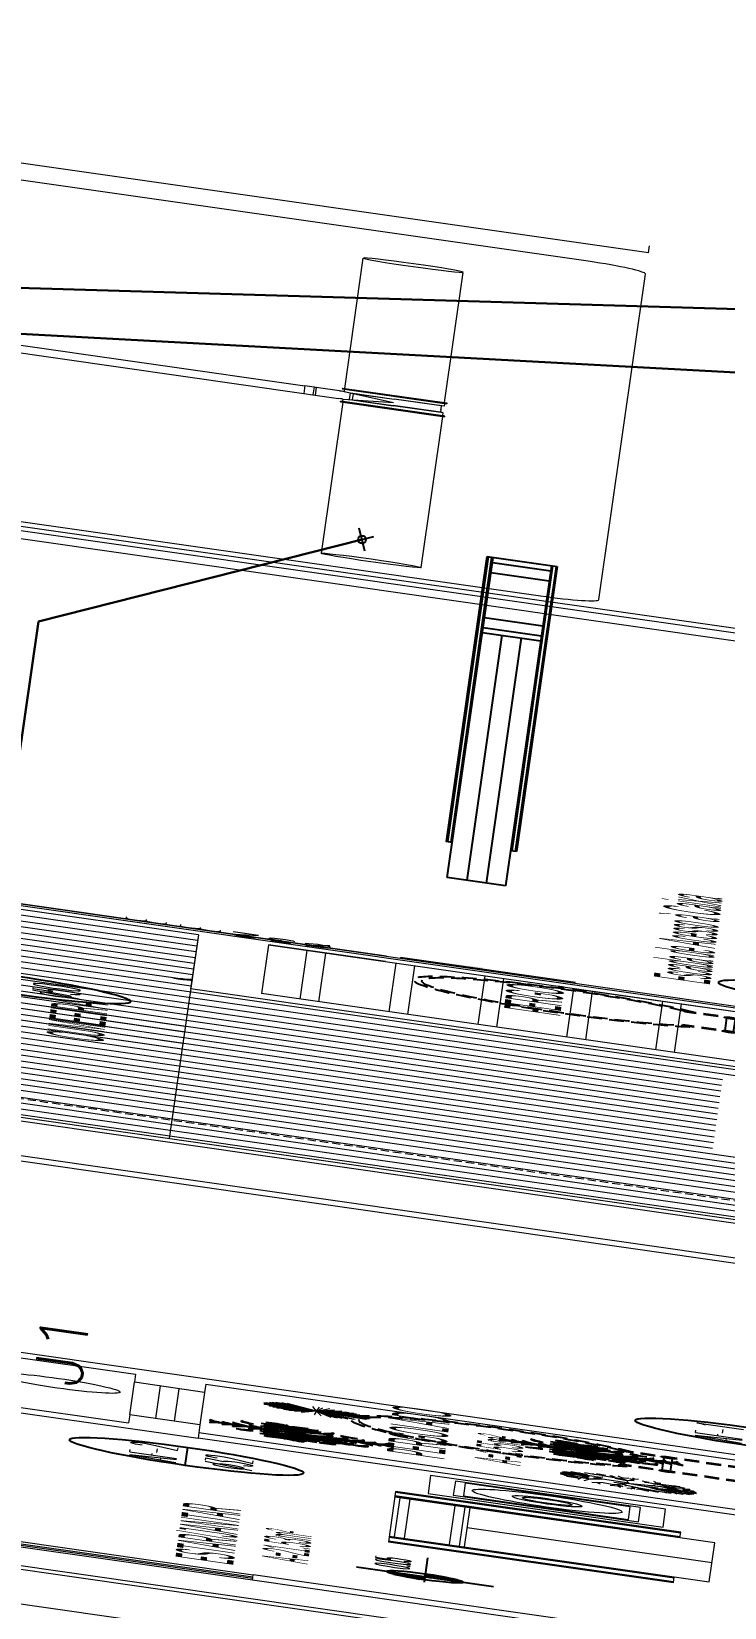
# Model space of a CAD drawing. Header units: millimetres. Extents: x -361192058 to 101130107379, y -14071650034 to 19218552450.
# Drawn here: x -125836.9 to -125749.8, y 39366.4 to 39564.4 of the extents above; entities that cross this region are included whole.
import ezdxf
from ezdxf.enums import TextEntityAlignment as Align

# ---------------------------------------------------------------- set-up
doc = ezdxf.new("R2010")
doc.units = ezdxf.units.MM
doc.header["$LTSCALE"] = 0.5
doc.linetypes.add('HIDDEN', pattern=[0.375, 0.25, -0.125])
doc.linetypes.add('HIDDEN2', pattern=[0.1875, 0.125, -0.0625])
for name, color, linetype in [('02', 2, 'Continuous'), ('08', 8, 'Continuous'), ('3', 3, 'Continuous'), ('APBAN', 4, 'Continuous'), ('CONEXAO_AG_FRIA', 3, 'Continuous'), ('CONEXAO_ESGOTO', 7, 'Continuous'), ('DETALHE_CONEXAO_EG', 3, 'Continuous'), ('DIVERSOS', 4, 'Continuous'), ('ESQUADRIA', 3, 'Continuous'), ('ESQUADRIAS', 3, 'Continuous'), ('FMPLANT', 3, 'Continuous'), ('HATCH', 8, 'Continuous'), ('MOBIL-I', 251, 'Continuous'), ('parede', 2, 'Continuous'), ('PISO', 8, 'Continuous'), ('projeção 02', 7, 'HIDDEN2'), ('texto pequeno', 3, 'Continuous'), ('TEXTO2', 3, 'Continuous'), ('tubulação esg', 4, 'Continuous'), ('TUBULAÇÃO_HIDRÁULICA', 5, 'Continuous'), ('TXT_0', 7, 'Continuous')]:
    doc.layers.add(name, color=color, linetype=linetype)
doc.styles.add('ADITIVOCAD', font='ROMANS.shx')
doc.styles.add('R80', font='simplex.shx', dxfattribs={"height": 0.2})
doc.styles.add('ROMANS', font='romans', dxfattribs={"height": 0.1})
doc.styles.add('SANSSERIF', font='sas_____.pfb', dxfattribs={"height": 1})
doc.styles.get("Standard").update_dxf_attribs({"font": 'txt.shx', "height": 0.12})
doc.dimstyles.new('COTAS', dxfattribs={"dimtxt": 0.08, "dimasz": 0.06, "dimexe": 0.18, "dimexo": 0.0625, "dimgap": 0.05, "dimtad": 1, "dimdec": 4, "dimzin": 4, "dimdsep": 46, "dimtxsty": 'R80', "dimblk1": 'DOT', "dimblk2": 'DOT', "dimsah": 1, "dimcen": 0.09, "dimse1": 1, "dimse2": 1, "dimclrt": 150, "dimadec": 0, "dimazin": 0, "dimtfac": 1, "dimtdec": 4, "dimtmove": 2, "dimatfit": 3, "dimldrblk": 'DOT', "dimfxl": 0, "dimtolj": 1, "dimtzin": 0, "dimarcsym": 0})

# ---------------------------------------------------------------- blocks, each defined once
blk = doc.blocks.new('_Dot')
at = {"color": 0, "lineweight": -2}
blk.add_line((-0.5, 0), (-1, 0), dxfattribs=at)
at = {"color": 0, "const_width": 0.5}
blk.add_lwpolyline([(-0.25, 0, 1), (0.25, 0, 1)], format="xyb", close=True, dxfattribs=at)
blk = doc.blocks.new('DOT')
for p, q in [((0, -1.5), (0, 1.5)), ((1.5, 0), (-1.5, 0))]:
    blk.add_line(p, q)
blk.add_circle((0, 0), 0.5)
blk = doc.blocks.new('s1')
for p, q in [((0.7674, 1.4896), (0.7674, 2.0988)), ((0.7674, 2.0988), (2.7072, 2.0988)), ((0.9277, 1.4148), (0.9277, 2.0988)), ((2.5469, 2.0988), (2.5469, 1.4148)), ((2.7072, 2.0988), (2.7072, 1.4896)), ((0.9277, 1.9385), (2.5469, 1.9385)), ((1.4675, 1.9385), (1.4675, 1.4148)), ((2.0072, 1.9385), (2.0072, 1.4148)), ((0.9277, 1.4896), (0.7674, 1.4896)), ((2.7072, 1.4896), (2.5469, 1.4896)), ((2.5469, 1.4148), (0.9277, 1.4148))]:
    blk.add_line(p, q)
at = {"layer": 'PISO'}
for p, q in [((0.7781, 1.4896), (0.7781, 2.0988)), ((0.7995, 1.4896), (0.7995, 2.0988)), ((0.8957, 1.4896), (0.8957, 2.0988)), ((0.9171, 1.4896), (0.9171, 2.0988)), ((0.9277, 2.0881), (2.5469, 2.0881)), ((2.5576, 2.0988), (2.5576, 1.4896)), ((2.579, 2.0988), (2.579, 1.4896)), ((2.6752, 2.0988), (2.6752, 1.4896)), ((2.6965, 2.0988), (2.6965, 1.4896)), ((0.9277, 2.0667), (2.5469, 2.0667)), ((0.9277, 1.9705), (2.5469, 1.9705)), ((0.9277, 1.9492), (2.5469, 1.9492))]:
    blk.add_line(p, q, dxfattribs=at)
blk = doc.blocks.new('A1194DB', base_point=(2.905, 11.0463))
for p in [(2.905, 11.5463), (2.4126, 11.1332), (3.3974, 11.1332), (2.9918, 10.5539)]:
    blk.add_line(p, (2.905, 11.0463))
for centre, radius, start, end in [((2.8119, 11.432), 0.1154, 36.28997, 99.62433), ((2.7184, 11.2969), 0.2598, 44.07628, 73.37936), ((2.998, 11.432), 0.1154, 80.37567, 143.71003), ((3.0916, 11.2969), 0.2598, 106.62064, 135.92372), ((2.7604, 11.2616), 0.1598, 25.24891, 95.39371), ((2.6762, 11.1619), 0.2679, 31.37119, 75.03657), ((2.8119, 11.3638), 0.1154, 36.28997, 99.62433), ((2.7184, 11.2287), 0.2598, 44.07628, 73.37936), ((2.998, 11.3638), 0.1154, 80.37567, 143.71003), ((3.0916, 11.2287), 0.2598, 106.62064, 135.92372), ((3.0495, 11.2616), 0.1598, 84.60629, 154.75109), ((3.1337, 11.1619), 0.2679, 104.96343, 148.62881), ((2.695, 11.3621), 0.0575, 139.742, 258.74753), ((2.7729, 11.4076), 0.1251, 184.61802, 228.21064), ((2.7604, 11.1707), 0.1598, 25.24891, 95.39371), ((2.6762, 11.0709), 0.2679, 31.37119, 75.03657), ((3.0495, 11.1707), 0.1598, 84.60629, 154.75109), ((3.1337, 11.0709), 0.2679, 104.96343, 148.62881), ((3.2361, 11.2628), 0.1154, 80.37567, 143.71003), ((3.3297, 11.1277), 0.2598, 106.62064, 135.92372), ((2.5413, 11.2049), 0.1154, 160.37567, 223.71003), ((2.6906, 11.2736), 0.2598, 186.62064, 215.92372), ((2.7181, 11.2261), 0.1598, 164.60629, 234.75109), ((2.8309, 11.2917), 0.2679, 184.96343, 228.62881), ((2.8076, 11.2103), 0.1598, 164.60629, 234.75109), ((2.9205, 11.2759), 0.2679, 184.96343, 228.62881), ((2.7506, 11.0931), 0.1558, 3.42594, 103.63458), ((2.6859, 11.0105), 0.2357, 21.66646, 83.18779), ((2.8857, 11.2065), 0.1558, 156.36542, 256.57406), ((2.9783, 11.2559), 0.2357, 176.81221, 238.33354), ((3.0593, 11.0931), 0.1558, 76.36542, 176.57406), ((3.124, 11.0105), 0.2357, 96.81221, 158.33354), ((2.8316, 11.2559), 0.2357, 301.66646, 3.18779), ((2.9242, 11.2065), 0.1558, 283.42594, 23.63458), ((2.8895, 11.2759), 0.2679, 311.37119, 355.03657), ((3.0023, 11.2103), 0.1598, 305.24891, 15.39371), ((2.979, 11.2917), 0.2679, 311.37119, 355.03657), ((3.0919, 11.2261), 0.1598, 305.24891, 15.39371), ((3.1193, 11.2736), 0.2598, 324.07628, 353.37936), ((3.2686, 11.2049), 0.1154, 316.28997, 19.62433), ((2.6085, 11.1931), 0.1154, 160.37567, 223.71003), ((2.7578, 11.2618), 0.2598, 186.62064, 215.92372), ((3.0521, 11.2618), 0.2598, 324.07628, 353.37936), ((3.2015, 11.1931), 0.1154, 316.28997, 19.62433), ((2.509, 11.0217), 0.1154, 116.28997, 179.62433), ((2.6258, 10.9061), 0.2598, 124.07628, 153.37936), ((2.5762, 11.0099), 0.1154, 116.28997, 179.62433), ((2.693, 10.8942), 0.2598, 124.07628, 153.37936), ((2.6679, 10.9413), 0.1598, 105.24891, 175.39371), ((2.7514, 10.8411), 0.2679, 111.37119, 155.03657), ((2.7574, 10.9256), 0.1598, 105.24891, 175.39371), ((2.841, 10.8253), 0.2679, 111.37119, 155.03657), ((2.8087, 11.0276), 0.0563, 114.22575, 255.12788), ((2.8535, 11.0404), 0.078, 150.43977, 228.66943), ((2.9689, 10.8253), 0.2679, 24.96343, 68.62881), ((3.0525, 10.9256), 0.1598, 4.60629, 74.75109), ((3.0585, 10.8411), 0.2679, 24.96343, 68.62881), ((3.1421, 10.9413), 0.1598, 4.60629, 74.75109), ((3.1169, 10.8942), 0.2598, 26.62064, 55.92372), ((3.2338, 11.0099), 0.1154, 0.37567, 63.71003), ((3.1373, 10.5587), 0.5402, 115.47721, 156.6585), ((2.7588, 10.9805), 0.0869, 144.98654, 244.40339), ((2.8321, 10.9024), 0.1558, 83.42594, 183.63458), ((2.9022, 10.8244), 0.2357, 101.66646, 163.18779), ((2.9354, 11.0633), 0.25, 187.57587, 215.89417), ((2.683, 11.0436), 0.2357, 286.81221, 348.33354), ((2.7611, 10.9735), 0.1558, 266.36542, 6.57406), ((3.0651, 11.0271), 0.1558, 193.42594, 293.63458), ((3.1145, 11.1197), 0.2357, 211.66646, 273.18779), ((2.9077, 10.8244), 0.2357, 16.81221, 78.33354), ((2.9778, 10.9024), 0.1558, 356.36542, 96.57406), ((2.5634, 10.9046), 0.0575, 139.742, 258.74753), ((2.6413, 10.9501), 0.1251, 184.61802, 228.21064), ((2.6825, 10.8858), 0.0575, 139.742, 258.74753), ((2.7604, 10.9313), 0.1251, 184.61802, 228.21064), ((2.791, 10.8669), 0.0766, 138.87442, 278.97626), ((2.8575, 10.9036), 0.125, 173.75364, 244.09705), ((2.916, 10.9339), 0.1295, 161.44767, 239.36723), ((3.2224, 11.0216), 0.4224, 185.40074, 208.13904), ((3.3391, 11.1328), 0.2598, 234.07628, 263.37936), ((3.2704, 10.9835), 0.1154, 226.28997, 289.62433), ((2.7249, 10.8131), 0.057, 167.05775, 302.85325), ((2.7577, 10.8453), 0.08, 185.18449, 268.65396), ((2.6839, 10.9824), 0.2679, 294.96343, 338.62881), ((2.7842, 10.8988), 0.1598, 274.60629, 344.75109), ((3.1345, 11.0618), 0.2679, 221.37119, 265.03657), ((3.0689, 10.949), 0.1598, 215.24891, 285.39371), ((3.2089, 10.7748), 0.0575, 101.25247, 220.258), ((3.2868, 10.7293), 0.1251, 131.78936, 175.38198), ((2.7249, 10.7316), 0.057, 167.05775, 302.85325), ((2.7577, 10.7638), 0.08, 185.18449, 268.65396), ((2.6997, 10.8928), 0.2679, 294.96343, 338.62881), ((2.8, 10.8092), 0.1598, 274.60629, 344.75109), ((3.1503, 10.9723), 0.2679, 221.37119, 265.03657), ((3.0847, 10.8594), 0.1598, 215.24891, 285.39371), ((2.7529, 10.8344), 0.2598, 296.62064, 325.92372), ((2.8685, 10.7175), 0.1154, 270.37567, 333.71003), ((3.1204, 10.8992), 0.2598, 234.07628, 263.37936), ((3.0517, 10.7498), 0.1154, 226.28997, 289.62433), ((2.7647, 10.7672), 0.2598, 296.62064, 325.92372), ((2.8803, 10.6504), 0.1154, 270.37567, 333.71003), ((3.1323, 10.832), 0.2598, 234.07628, 263.37936), ((3.0635, 10.6827), 0.1154, 226.28997, 289.62433)]:
    blk.add_arc(centre, radius, start, end)
blk = doc.blocks.new('Adc_nivelpl')
h = blk.add_hatch()
h.set_pattern_fill('_U', color=256, scale=0.005, angle=45, style=0, double=1)
h.set_pattern_definition([(45, (-5.8772514, -3.5161936), (-0.003535534, 0.003535534), []), (135, (-5.8772514, -3.5161936), (-0.003535534, -0.003535534), [])])
h.paths.add_polyline_path([(0.1954, -0.0865, 0.414214), (0.0865, -0.1954), (0.1954, -0.1954)])
h.paths.add_polyline_path([(0.1954, -0.1954), (0.1954, -0.3043, 0.414214), (0.3043, -0.1954)])
for p, q in [((0.1954, 0), (0.1954, -0.3908)), ((0.8958, -0.1954), (0, -0.1954))]:
    blk.add_line(p, q)
blk.add_circle((0.1954, -0.1954), 0.1089)
at = {"flags": 8}
blk.add_attdef('NIVEL', (0.3642, -0.1501), '', height=0.1, dxfattribs=at)
blk = doc.blocks.new('ESCADA')
at = {"layer": '08', "linetype": 'HIDDEN'}
for p, q in [((-0.22, 0.91), (-0.22, 0.6222)), ((-0.2, 0.91), (-0.2, 0.6222)), ((0.2, 0.91), (0.2, 0.6222)), ((0.22, 0.91), (0.22, 0.6222)), ((-0.2, 0.7422), (0.2, 0.7422)), ((-0.2, 0.7222), (0.2, 0.7222)), ((-0.22, 0.6222), (-0.2, 0.6222)), ((0.2, 0.6222), (0.22, 0.6222))]:
    blk.add_line(p, q, dxfattribs=at)
for points in [[(-0.21, 0.7222, 1), (-0.21, 0.7422, 1)], [(0.21, 0.7222, -1), (0.21, 0.7422, -1)]]:
    blk.add_lwpolyline(points, format="xyb", close=True, dxfattribs=at)
for centre in [(-0.21, 0.7322), (0.21, 0.7322)]:
    blk.add_circle(centre, 0.0175, dxfattribs=at)
for radius, start, end in [(0.37, 126.4837, 53.5163), (0.35, 128.9448, 51.0552)]:
    blk.add_arc((0, 0.35), radius, start, end, dxfattribs=at)
blk = doc.blocks.new('Adh_Afn')
blk.add_line((-0.25, 0), (0.25, 0))
blk.add_circle((0, 0), 0.25)
at = {"flags": 8}
for tag, p in [('$AF', (0, 0.0703)), ('$DIAM', (0, -0.0909))]:
    blk.add_attdef(tag, text='', height=0.1, dxfattribs=at).set_placement(p, align=Align.MIDDLE)
blk = doc.blocks.new('APROVADO QUADRA 21.2 MBVII')
at = {"color": 8, "lineweight": 18}
blk.add_line((3989.4501, 2269.6062), (3989.4461, 2269.6002), dxfattribs=at)
at = {"layer": '02', "color": 8, "lineweight": 18}
for p, q in [((3990.4773, 2273.1595), (3990.4773, 2270.8095)), ((4002.6691, 2270.8095), (4001.1691, 2270.8095)), ((4002.8191, 2270.6595), (4002.8191, 2270.8095))]:
    blk.add_line(p, q, dxfattribs=at)
at = {"layer": 'CONEXAO_ESGOTO', "lineweight": 18}
blk.add_line((4002.8416, 2270.0052), (4002.8416, 2270.3795), dxfattribs=at)
blk.add_solid([(4002.8416, 2270.3795), (4002.804, 2270.2034), (4002.8791, 2270.2034)], dxfattribs=at)
at = {"layer": 'DETALHE_CONEXAO_EG', "lineweight": 18}
for centre, radius, start, end in [((4001.4204, 2270.8331), 0.025, 122.8464, 302.8424), ((4001.4319, 2270.8256), 0.0137, 146.8705, 278.8182)]:
    blk.add_arc(centre, radius, start, end, dxfattribs=at)
at = {"layer": 'DIVERSOS', "color": 8, "lineweight": 18}
for p, q in [((3995.8191, 2256.0095), (3995.8191, 2278.6095)), ((3995.9691, 2256.5095), (3995.9691, 2278.6095)), ((3985.3273, 2270.5032), (3985.3273, 2272.5032)), ((3985.4773, 2272.5032), (3985.4773, 2270.5032)), ((4002.6691, 2270.8095), (4002.6691, 2271.6095)), ((4002.8191, 2270.4095), (4002.8191, 2271.5595)), ((3989.3523, 2270.8095), (3990.2523, 2270.8095)), ((3990.2523, 2270.6595), (3989.3523, 2270.6595)), ((4002.6691, 2270.4095), (4002.6691, 2270.6595)), ((4001.3191, 2270.577), (4002.6691, 2270.577)), ((4001.3191, 2270.537), (4002.6691, 2270.537)), ((4001.3191, 2270.387), (4002.6691, 2270.387)), ((4001.3191, 2270.347), (4002.6691, 2270.347)), ((4001.3191, 2270.197), (4002.6691, 2270.197)), ((4001.3191, 2270.157), (4002.6691, 2270.157)), ((4001.3191, 2270.007), (4002.6691, 2270.007)), ((4001.3191, 2269.967), (4002.6691, 2269.967)), ((4001.3191, 2269.817), (4002.6691, 2269.817)), ((4001.3191, 2269.777), (4002.6691, 2269.777))]:
    blk.add_line(p, q, dxfattribs=at)
at = {"layer": 'ESQUADRIA', "color": 8, "lineweight": 18}
for p, q in [((3985.3823, 2272.5032), (3985.3823, 2270.5032)), ((3985.4223, 2272.5032), (3985.4223, 2270.5032)), ((3990.2523, 2270.7545), (3989.3523, 2270.7545)), ((3990.2523, 2270.7145), (3989.3523, 2270.7145))]:
    blk.add_line(p, q, dxfattribs=at)
at = {"layer": 'ESQUADRIAS', "color": 8, "lineweight": 18}
for p, q in [((4002.8191, 2278.6095), (4002.8191, 2263.6095)), ((3997.0191, 2272.6595), (3997.0191, 2266.3595)), ((4002.6691, 2270.8095), (3997.0191, 2270.8095)), ((4001.1691, 2269.3595), (4001.1691, 2270.8095)), ((4002.6691, 2270.6595), (4001.3191, 2270.6595)), ((4001.3191, 2269.5095), (4001.3191, 2270.6595)), ((4002.6691, 2270.6595), (4002.4441, 2270.6595)), ((4002.6691, 2270.6595), (4002.6691, 2268.0095)), ((4002.6691, 2270.0095), (4002.6691, 2268.1595)), ((4002.6691, 2270.0095), (4002.6691, 2268.1595))]:
    blk.add_line(p, q, dxfattribs=at)
at = {"layer": 'FMPLANT', "color": 8, "lineweight": 18}
for p, q in [((3990.1799, 2270.4196), (3990.1051, 2270.5033)), ((3990.1799, 2270.4196), (3990.1176, 2270.5122)), ((3990.1799, 2270.4196), (3990.1284, 2270.5193)), ((3990.1799, 2270.4196), (3990.1359, 2270.5212)), ((3990.1799, 2270.4196), (3990.155, 2270.5302)), ((3990.1799, 2270.4196), (3990.165, 2270.5322)), ((3990.1725, 2270.4755), (3990.175, 2270.5311)), ((3990.1799, 2270.4196), (3990.1833, 2270.5322)), ((3990.1799, 2270.4196), (3990.1958, 2270.5322)), ((3990.1799, 2270.4196), (3990.2099, 2270.5272)), ((3990.1799, 2270.4196), (3990.2281, 2270.5202)), ((3990.1799, 2270.4196), (3990.2389, 2270.5152)), ((3990.1799, 2270.4196), (3990.2489, 2270.5073)), ((3990.227, 2270.4607), (3990.2556, 2270.5073)), ((3990.1799, 2270.4196), (3990.0844, 2270.4773)), ((3990.0951, 2270.4708), (3990.0918, 2270.4833)), ((3990.1799, 2270.4196), (3990.0935, 2270.4893)), ((3990.1799, 2270.4196), (3990.2655, 2270.4943)), ((3990.1799, 2270.4196), (3990.2747, 2270.4833)), ((3990.1799, 2270.4196), (3990.0753, 2270.4514)), ((3990.0753, 2270.4514), (3990.0753, 2270.4514)), ((3990.1799, 2270.4196), (3990.0778, 2270.4654)), ((3990.1799, 2270.4196), (3990.0687, 2270.4234)), ((3990.1799, 2270.4196), (3990.0687, 2270.4086)), ((3990.1799, 2270.4196), (3990.0728, 2270.3876)), ((3990.1799, 2270.4196), (3990.0778, 2270.3737)), ((3990.1799, 2270.4196), (3990.0828, 2270.3647)), ((3990.1799, 2270.4196), (3990.0935, 2270.3517)), ((3990.1799, 2270.4196), (3990.101, 2270.3388)), ((3990.1799, 2270.4196), (3990.1076, 2270.3358)), ((3990.1799, 2270.4196), (3990.1467, 2270.3138)), ((3990.1799, 2270.4196), (3990.1625, 2270.3128)), ((3990.1799, 2270.4196), (3990.1717, 2270.3068)), ((3990.1799, 2270.4196), (3990.1775, 2270.3079)), ((3990.1799, 2270.4196), (3990.293, 2270.4285)), ((3990.1799, 2270.4196), (3990.2921, 2270.4145)), ((3990.1799, 2270.4196), (3990.2905, 2270.4075)), ((3990.1799, 2270.4196), (3990.2855, 2270.3826)), ((3990.1799, 2270.4196), (3990.2813, 2270.3666)), ((3990.1799, 2270.4196), (3990.273, 2270.3547)), ((3990.1799, 2270.4196), (3990.195, 2270.3049)), ((3990.1799, 2270.4196), (3990.1841, 2270.3098)), ((3990.1799, 2270.4196), (3990.2314, 2270.3198)), ((3990.1799, 2270.4196), (3990.2456, 2270.3278)), ((3990.1799, 2270.4196), (3990.2614, 2270.3347)), ((3990.1799, 2270.4196), (3990.2165, 2270.3128)), ((3990.1799, 2270.4196), (3990.2689, 2270.3407)), ((3990.1799, 2270.4196), (3990.2971, 2270.3926)), ((3990.1799, 2270.4196), (3990.2091, 2270.3118)), ((3990.1093, 2270.3985), (3990.0736, 2270.3776)), ((3990.2483, 2270.3719), (3990.2664, 2270.3507)), ((3990.1581, 2270.3503), (3990.1559, 2270.3128)), ((3989.3744, 2269.8472), (3989.3714, 2269.8763)), ((3989.3875, 2269.8594), (3989.4137, 2269.8896)), ((3989.3875, 2269.8594), (3989.3885, 2269.8811)), ((3989.4087, 2269.852), (3989.4157, 2269.8691)), ((3989.4258, 2269.8607), (3989.4289, 2269.8896)), ((3989.4399, 2269.8642), (3989.438, 2269.8909)), ((3989.4561, 2269.8751), (3989.449, 2269.8896)), ((3989.4501, 2269.8642), (3989.4673, 2269.8872)), ((3989.4783, 2269.8533), (3989.4702, 2269.8848)), ((3989.4772, 2269.8182), (3989.4814, 2269.8861)), ((3989.4935, 2269.8618), (3989.4914, 2269.8811)), ((3989.4924, 2269.8607), (3989.5076, 2269.8703)), ((3989.5136, 2269.852), (3989.5187, 2269.8679)), ((3989.3915, 2269.8266), (3989.3189, 2269.8388)), ((3989.3744, 2269.8472), (3989.335, 2269.852)), ((3989.3875, 2269.8594), (3989.3744, 2269.8472)), ((3989.4289, 2269.8388), (3989.3875, 2269.8594)), ((3989.3905, 2269.829), (3989.3895, 2269.8472)), ((3989.3905, 2269.8279), (3989.4289, 2269.8388)), ((3989.449, 2269.8642), (3989.4258, 2269.8607)), ((3989.4309, 2269.8401), (3989.4541, 2269.829)), ((3989.4541, 2269.829), (3989.4501, 2269.8642)), ((3989.4561, 2269.8303), (3989.4692, 2269.8424)), ((3989.4692, 2269.8424), (3989.4631, 2269.8594)), ((3989.4794, 2269.8448), (3989.5035, 2269.8327)), ((3989.4924, 2269.8401), (3989.4924, 2269.8607)), ((3989.5035, 2269.8327), (3989.5147, 2269.8509)), ((3989.5147, 2269.8509), (3989.5317, 2269.852)), ((3989.5317, 2269.8194), (3989.5438, 2269.8401)), ((3989.3209, 2269.8097), (3989.3008, 2269.8036)), ((3989.3381, 2269.7975), (3989.3088, 2269.8218)), ((3989.4399, 2269.8001), (3989.3915, 2269.8266)), ((3989.4399, 2269.8012), (3989.436, 2269.8194)), ((3989.4399, 2269.8001), (3989.4772, 2269.8182)), ((3989.4772, 2269.8194), (3989.4975, 2269.8001)), ((3989.5257, 2269.7795), (3989.5338, 2269.8012)), ((3989.5338, 2269.8025), (3989.5317, 2269.8194)), ((3989.5328, 2269.8206), (3989.559, 2269.8218)), ((3989.5338, 2269.8012), (3989.557, 2269.7988)), ((3989.557, 2269.7988), (3989.563, 2269.8146)), ((3989.322, 2269.7552), (3989.2957, 2269.7819)), ((3989.331, 2269.7745), (3989.3381, 2269.7975)), ((3989.4318, 2269.7419), (3989.331, 2269.7745)), ((3989.4036, 2269.7515), (3989.3915, 2269.7758)), ((3989.4338, 2269.744), (3989.4399, 2269.8001)), ((3989.4904, 2269.7491), (3989.5085, 2269.7745)), ((3989.5217, 2269.7649), (3989.5257, 2269.7795)), ((3989.5257, 2269.7806), (3989.5438, 2269.7745)), ((3989.5438, 2269.7745), (3989.5579, 2269.7856)), ((3989.557, 2269.7988), (3989.5722, 2269.7951)), ((3989.5579, 2269.7856), (3989.5782, 2269.7806)), ((3989.559, 2269.7613), (3989.5771, 2269.7686)), ((3989.3028, 2269.7298), (3989.2896, 2269.7467)), ((3989.2957, 2269.7383), (3989.2907, 2269.7359)), ((3989.3108, 2269.7661), (3989.2916, 2269.7601)), ((3989.324, 2269.7371), (3989.3028, 2269.7298)), ((3989.3491, 2269.7673), (3989.322, 2269.7552)), ((3989.3431, 2269.7237), (3989.324, 2269.7371)), ((3989.3632, 2269.7443), (3989.3381, 2269.7515)), ((3989.3784, 2269.7576), (3989.3431, 2269.7213)), ((3989.4318, 2269.7419), (3989.3945, 2269.6753)), ((3989.4329, 2269.7406), (3989.4892, 2269.6455)), ((3989.4338, 2269.744), (3989.5035, 2269.7504)), ((3989.5035, 2269.7504), (3989.5217, 2269.7649)), ((3989.5035, 2269.7504), (3989.5227, 2269.7335)), ((3989.5217, 2269.7649), (3989.5348, 2269.7565)), ((3989.5227, 2269.7335), (3989.5509, 2269.743)), ((3989.5348, 2269.7565), (3989.559, 2269.7613)), ((3989.5509, 2269.743), (3989.5802, 2269.725)), ((3989.559, 2269.7613), (3989.5621, 2269.7491)), ((3989.5621, 2269.7491), (3989.5812, 2269.7456)), ((3989.5691, 2269.7322), (3989.5822, 2269.7371)), ((3989.3078, 2269.72), (3989.2887, 2269.7261)), ((3989.3108, 2269.7189), (3989.2967, 2269.6996)), ((3989.3229, 2269.6996), (3989.3078, 2269.72)), ((3989.3421, 2269.7226), (3989.3229, 2269.6996)), ((3989.3431, 2269.7213), (3989.3249, 2269.6668)), ((3989.4107, 2269.7031), (3989.3723, 2269.685)), ((3989.4177, 2269.7092), (3989.4238, 2269.6814)), ((3989.5076, 2269.6874), (3989.5207, 2269.7116)), ((3989.5207, 2269.7116), (3989.5368, 2269.702)), ((3989.5317, 2269.7068), (3989.5428, 2269.7165)), ((3989.3108, 2269.6862), (3989.2967, 2269.6885)), ((3989.322, 2269.7007), (3989.3068, 2269.679)), ((3989.3723, 2269.685), (3989.3482, 2269.6451)), ((3989.3723, 2269.685), (3989.3734, 2269.6583)), ((3989.3885, 2269.6922), (3989.3875, 2269.6486)), ((3989.3996, 2269.6838), (3989.4238, 2269.6583)), ((3989.4673, 2269.6766), (3989.4298, 2269.6293)), ((3989.4591, 2269.697), (3989.4894, 2269.6885)), ((3989.4843, 2269.6559), (3989.5085, 2269.6874)), ((3989.4995, 2269.6705), (3989.5025, 2269.6512)), ((3989.5085, 2269.6874), (3989.557, 2269.6885)), ((3989.5328, 2269.6874), (3989.5277, 2269.6655)), ((3989.557, 2269.6874), (3989.5711, 2269.6922)), ((3989.557, 2269.6885), (3989.5601, 2269.6766)), ((3989.3249, 2269.6668), (3989.3118, 2269.6631)), ((3989.327, 2269.6668), (3989.322, 2269.6523)), ((3989.3482, 2269.6451), (3989.333, 2269.6401)), ((3989.3471, 2269.6438), (3989.3421, 2269.6281)), ((3989.3875, 2269.6486), (3989.3623, 2269.6136)), ((3989.3734, 2269.6583), (3989.3643, 2269.6425)), ((3989.3784, 2269.6353), (3989.3875, 2269.6232)), ((3989.4056, 2269.6425), (3989.3945, 2269.6305)), ((3989.4137, 2269.6668), (3989.4036, 2269.6607)), ((3989.4036, 2269.6607), (3989.4056, 2269.6425)), ((3989.4238, 2269.6583), (3989.4117, 2269.5991)), ((3989.4521, 2269.6535), (3989.4602, 2269.6414)), ((3989.4783, 2269.662), (3989.4712, 2269.6425)), ((3989.4712, 2269.6425), (3989.5015, 2269.6245)), ((3989.5025, 2269.6512), (3989.5197, 2269.6414)), ((3989.5197, 2269.6414), (3989.5197, 2269.6256)), ((3989.5277, 2269.6655), (3989.5378, 2269.6353)), ((3989.5308, 2269.6499), (3989.55, 2269.6462)), ((3989.3533, 2269.6293), (3989.3471, 2269.6269)), ((3989.3714, 2269.6245), (3989.3533, 2269.6293)), ((3989.3835, 2269.6171), (3989.3723, 2269.611)), ((3989.3875, 2269.6232), (3989.3835, 2269.6086)), ((3989.4177, 2269.6256), (3989.3875, 2269.6051)), ((3989.4298, 2269.6293), (3989.4258, 2269.5991)), ((3989.4309, 2269.6281), (3989.4651, 2269.6281)), ((3989.4481, 2269.6256), (3989.436, 2269.6136)), ((3989.436, 2269.6136), (3989.4501, 2269.6062)), ((3989.4712, 2269.6136), (3989.4602, 2269.6038)), ((3989.4651, 2269.6281), (3989.4772, 2269.6062)), ((3989.4662, 2269.6281), (3989.4823, 2269.6245)), ((3989.4823, 2269.6245), (3989.4975, 2269.6136)), ((3989.5015, 2269.6245), (3989.5105, 2269.6147))]:
    blk.add_line(p, q, dxfattribs=at)
at = {"layer": 'HATCH', "color": 8, "lineweight": 18}
for p, q in [((3997.7479, 2266.3595), (3997.7479, 2278.3595)), ((3997.9066, 2266.3595), (3997.9066, 2278.3595)), ((3998.0654, 2266.3595), (3998.0654, 2278.3595)), ((3998.2241, 2266.3595), (3998.2241, 2278.3595)), ((3998.3829, 2266.3595), (3998.3829, 2278.3595)), ((3998.5416, 2266.3595), (3998.5416, 2278.3595)), ((3998.7004, 2266.3595), (3998.7004, 2278.3595)), ((3997.0804, 2266.3595), (3997.0804, 2277.2095)), ((3997.2391, 2266.3595), (3997.2391, 2277.2095)), ((3997.3979, 2266.3595), (3997.3979, 2277.2095)), ((3997.5566, 2266.3595), (3997.5566, 2277.2095)), ((4001.7166, 2270.8095), (4001.7166, 2277.2095)), ((4001.8754, 2270.8095), (4001.8754, 2277.2095)), ((4002.0341, 2270.8095), (4002.0341, 2277.2095)), ((4002.1929, 2270.8095), (4002.1929, 2277.2095)), ((4002.3516, 2270.8095), (4002.3516, 2277.2095)), ((4002.5104, 2270.8095), (4002.5104, 2277.2095)), ((4001.2404, 2270.8095), (4001.2404, 2275.7978)), ((4001.3991, 2270.8095), (4001.3991, 2275.7978)), ((4001.5579, 2270.8095), (4001.5579, 2275.4178)), ((3998.8591, 2269.6687), (3998.8591, 2273.5438)), ((3999.0179, 2269.6687), (3999.0179, 2273.5438)), ((3999.1766, 2269.6687), (3999.1766, 2273.5438)), ((3999.3354, 2269.6687), (3999.3354, 2273.5438)), ((3999.4941, 2270.8095), (3999.4941, 2273.5438)), ((3999.6529, 2270.8095), (3999.6529, 2273.5438)), ((3999.8116, 2270.8095), (3999.8116, 2273.5438)), ((4000.1291, 2270.8095), (4000.1291, 2273.5438)), ((3996.9191, 2272.6595), (3996.9191, 2266.2595)), ((3999.9704, 2270.8095), (3999.9704, 2272.6139)), ((4000.2879, 2269.6687), (4000.2879, 2272.6139)), ((4000.4466, 2269.6687), (4000.4466, 2272.6139)), ((4000.6054, 2269.6687), (4000.6054, 2272.6139)), ((4000.7641, 2269.6687), (4000.7641, 2272.6139)), ((4000.9229, 2269.1551), (4000.9229, 2272.6139)), ((4001.0816, 2269.1551), (4001.0816, 2272.6139)), ((3999.4941, 2269.6687), (3999.4941, 2271.7095)), ((3999.6529, 2269.6687), (3999.6529, 2271.7095)), ((3999.8116, 2269.6687), (3999.8116, 2271.7095)), ((3999.9704, 2269.6687), (3999.9704, 2271.7095)), ((4000.1291, 2269.6687), (4000.1291, 2271.7095))]:
    blk.add_line(p, q, dxfattribs=at)
at = {"layer": 'MOBIL-I', "color": 8, "lineweight": 18}
for p, q in [((3986.9027, 2270.2298), (3986.9027, 2269.6206)), ((3988.3027, 2270.2298), (3986.9027, 2270.2298)), ((3986.9134, 2270.2298), (3986.9134, 2269.6206)), ((3986.9347, 2270.2298), (3986.9347, 2269.6206)), ((3987.0309, 2270.2298), (3987.0309, 2269.6206)), ((3987.0523, 2270.2298), (3987.0523, 2269.6206)), ((3987.063, 2270.2298), (3987.063, 2269.5458)), ((3988.1424, 2270.2191), (3987.063, 2270.2191)), ((3988.1424, 2269.5458), (3988.1424, 2270.2298)), ((3988.1531, 2269.6206), (3988.1531, 2270.2298)), ((3988.1745, 2269.6206), (3988.1745, 2270.2298)), ((3988.2707, 2269.6206), (3988.2707, 2270.2298)), ((3988.2921, 2269.6206), (3988.2921, 2270.2298)), ((3988.3027, 2269.6206), (3988.3027, 2270.2298)), ((3988.1424, 2270.1977), (3987.063, 2270.1977)), ((3988.1424, 2270.1015), (3987.063, 2270.1015)), ((3988.1424, 2270.0802), (3987.063, 2270.0802)), ((3988.1424, 2270.0695), (3987.063, 2270.0695)), ((3987.6027, 2270.0695), (3987.6027, 2269.5458)), ((3986.9027, 2269.6206), (3987.063, 2269.6206)), ((3988.1424, 2269.6206), (3988.3027, 2269.6206)), ((3987.063, 2269.5458), (3988.1424, 2269.5458))]:
    blk.add_line(p, q, dxfattribs=at)
for points in [[(3988.869, 2270.1613), (3988.3667, 2270.1613), (3988.3667, 2269.659), (3988.869, 2269.659)], [(3988.8156, 2270.1078), (3988.4202, 2270.1078), (3988.4202, 2269.7124), (3988.8156, 2269.7124)], [(3988.7942, 2270.0865), (3988.4415, 2270.0865), (3988.4415, 2269.7338), (3988.7942, 2269.7338)]]:
    blk.add_lwpolyline(points, close=True, dxfattribs=at)
for radius in [0.1603, 0.0748, 0.0534]:
    blk.add_circle((3988.6218, 2269.9095), radius, dxfattribs=at)
at = {"layer": 'parede', "color": 8, "lineweight": 18}
for p, q in [((3990.6273, 2281.0095), (3990.6273, 2256.0095)), ((3983.7773, 2256.5095), (3983.7773, 2273.9595)), ((3988.9773, 2273.1595), (3988.9773, 2270.6595)), ((3989.1273, 2273.1595), (3989.1273, 2270.8095)), ((3989.3523, 2270.8095), (3989.1273, 2270.8095)), ((3989.3523, 2270.6595), (3989.3523, 2270.8095)), ((3990.4773, 2270.8095), (3990.2523, 2270.8095)), ((3990.2523, 2270.6595), (3990.2523, 2270.8095)), ((3989.3523, 2270.6595), (3988.9773, 2270.6595)), ((3990.4773, 2270.6595), (3990.2523, 2270.6595)), ((3990.4773, 2270.6595), (3990.4773, 2269.5095)), ((3985.3273, 2266.8595), (3985.3273, 2270.5032)), ((3985.3273, 2270.5032), (3985.4773, 2270.5032)), ((3985.4773, 2267.0095), (3985.4773, 2270.5032))]:
    blk.add_line(p, q, dxfattribs=at)
at = {"layer": 'parede', "color": 7, "lineweight": 18}
for p, q in [((4012.7515, 2278.4245), (4012.7515, 2265.8972)), ((4022.9611, 2270.0712), (4022.9611, 2278.4245)), ((4022.4971, 2270.1949), (4022.4971, 2273.4744)), ((4013.2156, 2271.6785), (4013.2156, 2270.1949)), ((4013.3394, 2270.0712), (4022.3733, 2270.0712)), ((4022.9611, 2270.0712), (4023.1588, 2270.0712))]:
    blk.add_line(p, q, dxfattribs=at)
for centre, start, end in [((4013.3394, 2270.1949), 180, 270), ((4022.3733, 2270.1949), 270, 0)]:
    blk.add_arc(centre, 0.1238, start, end, dxfattribs=at)
at = {"layer": 'PISO', "color": 8, "lineweight": 18}
for p, q in [((3984.8273, 2273.1595), (3984.8273, 2266.3595)), ((3984.7273, 2272.5595), (3984.7273, 2266.2595)), ((3988.9773, 2269.5095), (3988.9773, 2270.6595)), ((3989.1273, 2269.5095), (3989.1273, 2270.6595))]:
    blk.add_line(p, q, dxfattribs=at)
blk.add_circle((3989.9299, 2270.9698), 0.1333, dxfattribs=at)
at = {"layer": 'projeção 02', "color": 8, "lineweight": 18}
blk.add_line((3997.5191, 2266.8595), (3997.5191, 2273.1595), dxfattribs=at)
at = {"layer": 'tubulação esg', "lineweight": 18}
for p, q in [((4017.7975, 2272.161), (4017.7975, 2270.751)), ((4018.0122, 2272.161), (4018.0122, 2270.751)), ((4012.9706, 2271.6949), (4012.9706, 2265.8972)), ((4013.0919, 2271.6949), (4013.0919, 2265.8972)), ((4018.0163, 2270.751), (4017.7931, 2270.751)), ((4017.7931, 2270.751), (4017.7931, 2270.7314)), ((4018.0163, 2270.751), (4018.0163, 2270.7314)), ((4018.0163, 2270.7314), (4017.7931, 2270.7314)), ((4017.7931, 2270.7314), (4017.798, 2270.7265)), ((4018.0114, 2270.7265), (4017.798, 2270.7265)), ((4017.798, 2270.7265), (4017.798, 2270.6766)), ((4018.0163, 2270.7314), (4018.0114, 2270.7265)), ((4018.0114, 2270.6766), (4018.0114, 2270.7265)), ((4017.7138, 2270.6717), (4017.7138, 2270.4485)), ((4017.7138, 2270.6717), (4017.7333, 2270.6717)), ((4017.7333, 2270.6717), (4017.7333, 2270.4485)), ((4017.7333, 2270.6717), (4017.7382, 2270.6668)), ((4018.0142, 2270.6696), (4017.9047, 2270.5601)), ((4018.076, 2270.6717), (4018.0711, 2270.6668)), ((4018.076, 2270.6717), (4018.076, 2270.4485)), ((4018.0955, 2270.6717), (4018.076, 2270.6717)), ((4018.0955, 2270.6717), (4018.0955, 2270.4485)), ((4017.7138, 2270.6668), (4013.5206, 2270.6668)), ((4017.7382, 2270.6668), (4017.7382, 2270.4534)), ((4017.7382, 2270.6668), (4017.7882, 2270.6668)), ((4017.798, 2270.6668), (4017.9047, 2270.5601)), ((4017.8117, 2270.6531), (4017.9977, 2270.6531)), ((4017.8117, 2270.6531), (4017.8117, 2270.5601)), ((4017.8176, 2270.6471), (4017.9917, 2270.6471)), ((4017.8176, 2270.6471), (4017.8176, 2270.5601)), ((4018.0114, 2270.6668), (4017.9047, 2270.5601)), ((4017.9917, 2270.6471), (4017.9917, 2270.5601)), ((4017.9917, 2270.6471), (4017.9917, 2270.5601)), ((4017.9977, 2270.6531), (4017.9977, 2270.5601)), ((4017.9977, 2270.6531), (4017.9977, 2270.5601)), ((4018.0711, 2270.6668), (4018.0211, 2270.6668)), ((4018.0711, 2270.6668), (4018.0711, 2270.4534)), ((4018.0955, 2270.6668), (4021.7121, 2270.6668)), ((4017.8117, 2270.4534), (4017.8117, 2270.5601)), ((4017.8176, 2270.4593), (4017.8176, 2270.5601)), ((4017.9917, 2270.4592), (4017.9917, 2270.5601)), ((4017.9917, 2270.495), (4017.9917, 2270.5601)), ((4017.9977, 2270.4534), (4017.9977, 2270.5601)), ((4017.9977, 2270.5035), (4017.9977, 2270.5601)), ((4017.7138, 2270.4534), (4013.5227, 2270.4534)), ((4017.7138, 2270.4485), (4017.7333, 2270.4485)), ((4017.7333, 2270.4485), (4017.7382, 2270.4534)), ((4017.7382, 2270.4534), (4017.8117, 2270.4534)), ((4017.8117, 2270.4534), (4017.8176, 2270.4593)), ((4017.9917, 2270.4592), (4017.8175, 2270.4592)), ((4017.8908, 2270.4592), (4017.9069, 2270.4592)), ((4017.9185, 2270.4592), (4017.9024, 2270.4592)), ((4017.9977, 2270.4534), (4017.9917, 2270.4593)), ((4018.0711, 2270.4534), (4017.9977, 2270.4534)), ((4018.076, 2270.4485), (4018.0711, 2270.4534)), ((4018.076, 2270.4485), (4018.0711, 2270.4534)), ((4018.0955, 2270.4485), (4018.076, 2270.4485)), ((4018.0955, 2270.4485), (4018.076, 2270.4485)), ((4018.0955, 2270.4534), (4021.71, 2270.4534))]:
    blk.add_line(p, q, dxfattribs=at)
for centre, start, end in [((4017.7882, 2270.6766), 270, 0), ((4018.0211, 2270.6766), 180, 270)]:
    blk.add_arc(centre, 0.00979, start, end, dxfattribs=at)
blk.add_ellipse((4013.5206, 2270.5599), major_axis=(0, -0.1067), ratio=0.366698, dxfattribs=at)
at = {"layer": 'tubulação esg', "lineweight": 18, "extrusion": (0, 0, -1)}
blk.add_ellipse((4021.7121, 2270.5599), major_axis=(0, -0.1067), ratio=0.366698, dxfattribs=at)
at = {"layer": 'TUBULAÇÃO_HIDRÁULICA', "lineweight": 18}
blk.add_line((4002.7653, 2267.5158), (4002.7653, 2276.4311), dxfattribs=at)
at = {"layer": '08', "color": 8, "lineweight": 18, "xscale": 0.9, "yscale": 0.9, "zscale": 0.9, "rotation": 180}
blk.add_blockref('ESCADA', (3990.093, 2270.3285), dxfattribs=at)
at = {"layer": '3', "color": 8, "lineweight": 18, "xscale": 0.9, "yscale": 0.9, "zscale": 0.9, "rotation": 180}
blk.add_blockref('ESCADA', (4002.2848, 2270.3285), dxfattribs=at)
at = {"layer": 'DIVERSOS', "lineweight": 18}
ref = blk.add_blockref('Adh_Afn', (4000.5897, 2271.1811), dxfattribs=at)
ref.add_attrib('$AF', 'TV 02', dxfattribs={"layer": 'TXT_0', "height": 0.1, "style": 'ADITIVOCAD', "flags": 8}).set_placement((4000.5897, 2271.2514), align=Align.MIDDLE)
ref.add_attrib('$DIAM', '%%C50', dxfattribs={"layer": 'TXT_0', "height": 0.1, "style": 'ADITIVOCAD', "flags": 8}).set_placement((4000.5897, 2271.0902), align=Align.MIDDLE)
ref = blk.add_blockref('Adh_Afn', (3988.441, 2270.6782), dxfattribs=at)
ref.add_attrib('$AF', 'AF-2', dxfattribs={"layer": 'TXT_0', "height": 0.1, "style": 'ADITIVOCAD', "flags": 8}).set_placement((3988.441, 2270.7485), align=Align.MIDDLE)
ref.add_attrib('$DIAM', '%%C32', dxfattribs={"layer": 'TXT_0', "height": 0.1, "style": 'ADITIVOCAD', "flags": 8}).set_placement((3988.441, 2270.5873), align=Align.MIDDLE)
ref = blk.add_blockref('Adh_Afn', (3991.1665, 2269.4994), dxfattribs=at)
ref.add_attrib('$AF', 'AF-1', dxfattribs={"layer": 'TXT_0', "height": 0.1, "style": 'ADITIVOCAD', "flags": 8}).set_placement((3991.1665, 2269.5696), align=Align.MIDDLE)
ref.add_attrib('$DIAM', '%%C32', dxfattribs={"layer": 'TXT_0', "height": 0.1, "style": 'ADITIVOCAD', "flags": 8}).set_placement((3991.1665, 2269.4084), align=Align.MIDDLE)
ref = blk.add_blockref('Adh_Afn', (4003.4017, 2269.4561), dxfattribs=at)
ref.add_attrib('$AF', 'AF-1', dxfattribs={"layer": 'TXT_0', "height": 0.1, "style": 'ADITIVOCAD', "flags": 8}).set_placement((4003.4017, 2269.5263), align=Align.MIDDLE)
ref.add_attrib('$DIAM', '%%C32', dxfattribs={"layer": 'TXT_0', "height": 0.1, "style": 'ADITIVOCAD', "flags": 8}).set_placement((4003.4017, 2269.3652), align=Align.MIDDLE)
at = {"layer": 'FMPLANT', "color": 8, "lineweight": 18, "xscale": 0.3884758565179709, "yscale": 0.3884758565179709, "zscale": 0.3884758565179709}
for p in [(3989.4902, 2270.4455), (3990.1218, 2269.8338)]:
    blk.add_blockref('A1194DB', p, dxfattribs=at)
at = {"layer": 'MOBIL-I', "color": 8, "lineweight": 18, "rotation": 270.0000000000219}
blk.add_blockref('s1', (3986.8238, 2270.3769), dxfattribs=at)
at = {"layer": 'TXT_0', "color": 8, "lineweight": 18}
ref = blk.add_blockref('Adc_nivelpl', (3985.9481, 2270.2894), dxfattribs=dict(at, xscale=0.75, yscale=0.75, zscale=0.75))
ref.add_attrib('NIVEL', '0.05', (3986.2212, 2270.1769), dxfattribs={"height": 0.075, "style": 'ADITIVOCAD', "flags": 8})
at = {"color": 0, "lineweight": 13, "flags": 8}
for p in [(4700.7247, 2280.1125), (4699.5738, 2277.8964), (4702.3546, 2276.195), (4703.6722, 2274.085), (4699.8445, 2272.2194), (4703.0488, 2270.137), (4703.0877, 2267.9803), (4700.6523, 2261.5216), (4700.7007, 2257.1593)]:
    blk.add_attdef('NIVEL', p, '', height=0.075, dxfattribs=at)
for rotation, width, p in [(90, 0.8, (4700.8205, 2275.7521)), (270, 0.6, (4703.8437, 2274.9021)), (90, 0.8, (4701.5575, 2268.5021)), (180, 0.6, (4651.1817, 2236.1931))]:
    blk.add_attdef('$PORTA', text='', height=0.09, rotation=rotation, dxfattribs=dict(at, width=width)).set_placement(p, align=Align.MIDDLE)
for p in [(4654.176, 2240.463), (4648.499, 2240.1923), (4637.8012, 2239.3845), (4633.4388, 2239.3361), (4656.3921, 2239.3121), (4652.4746, 2237.6822), (4646.4166, 2236.988), (4644.2598, 2236.9491), (4650.3646, 2236.3646)]:
    blk.add_attdef('NIVEL', p, '', height=0.075, rotation=270, dxfattribs=at)
at = {"color": 0, "lineweight": 13, "width": 0.8, "flags": 8}
for p in [(4652.0317, 2239.2163), (4644.7817, 2238.4793)]:
    blk.add_attdef('$PORTA', text='', height=0.09, dxfattribs=at).set_placement(p, align=Align.MIDDLE)
at = {"layer": 'CONEXAO_AG_FRIA', "lineweight": 18, "style": 'ROMANS'}
blk.add_text(' %%C32mm', height=0.09, rotation=90.1652, dxfattribs=at).set_placement((4002.8806, 2270.7183), align=Align.CENTER)
at = {"layer": 'DIVERSOS', "color": 8, "lineweight": 18, "insert": (3989.8546, 2271.0223), "char_height": 0.10106, "width": 0.373078, "attachment_point": 1}
blk.add_mtext('{\\C3;J1}', dxfattribs=at)
at = {"layer": 'texto pequeno', "color": 8, "lineweight": 18, "style": 'SANSSERIF'}
for s, p in [('CUMEEIRA', (3999.3578, 2270.9769)), ('PERGOL', (4001.8587, 2270.0277)), ('Escada de Acesso à Caixa', (4003.2942, 2269.7234))]:
    blk.add_text(s, height=0.12, dxfattribs=at).set_placement(p)
at = {"layer": 'TEXTO2', "color": 8, "lineweight": 18, "style": 'SANSSERIF'}
for s, p in [('ESTAR/JANTAR', (3985.6591, 2270.5481)), ('PERGOLADO', (3989.3497, 2270.1372))]:
    blk.add_text(s, height=0.12312, dxfattribs=at).set_placement(p)
at = {"layer": 'TXT_0', "color": 8, "lineweight": 18, "style": 'SANSSERIF'}
for s, p in [('A=21.53m²', (3985.9714, 2270.3919)), ('A=1.55m²', (3989.4759, 2269.976))]:
    blk.add_text(s, height=0.0985, dxfattribs=at).set_placement(p)
at = {"layer": 'APBAN', "lineweight": 18, "annotation_type": 0, "has_hookline": 1}
for points, hookline_direction, text_width in [([(4018.1463, 2272.3465), (4023.3661, 2268.786), (4023.4261, 2268.786)], 0, 2.9907), ([(4018.1403, 2271.5135), (4023.7092, 2266.659), (4023.7692, 2266.659)], 0, 4.5818), ([(4014.0504, 2270.5852), (4010.5668, 2271.2383)], 1, 4.5818)]:
    blk.add_leader(points, dimstyle='COTAS', override={"dimldrblk": 'DOT'}, dxfattribs=dict(at, hookline_direction=hookline_direction, text_width=text_width))

msp = doc.modelspace()

# ---------------------------------------------------------------- block references
at = {"layer": '02', "color": 0, "lineweight": 30, "xscale": -4.574818403918471, "yscale": -59.40450511825884, "zscale": 4.574818403918471, "rotation": 261.8606972171988}
msp.add_blockref('APROVADO QUADRA 21.2 MBVII', (5129.041, 2225.201), dxfattribs=at)

doc.saveas('drawing.dxf')
